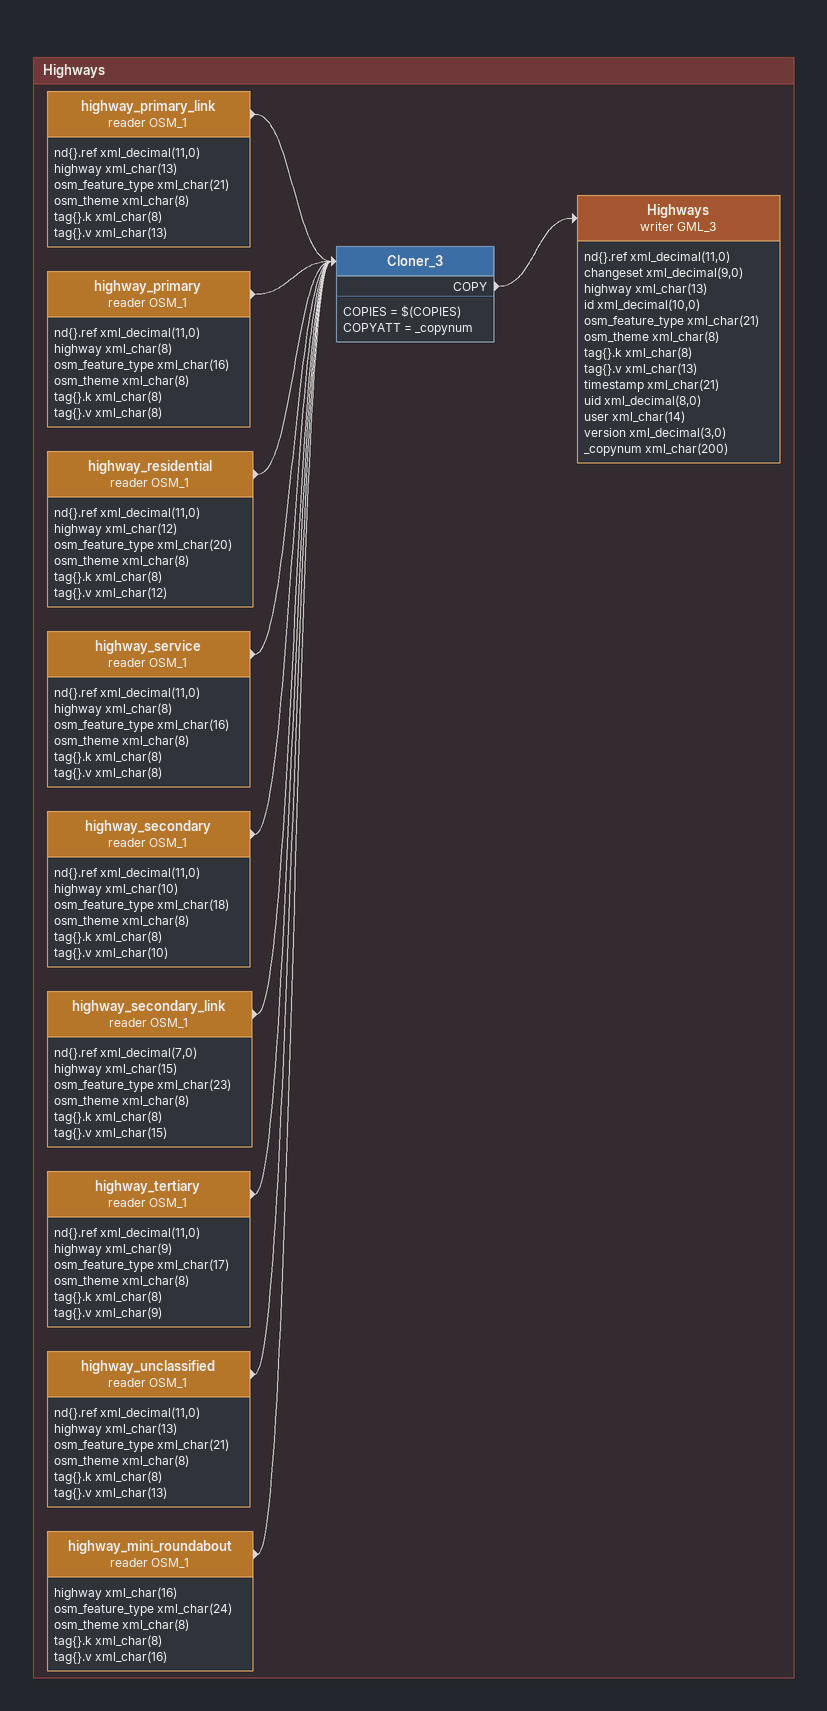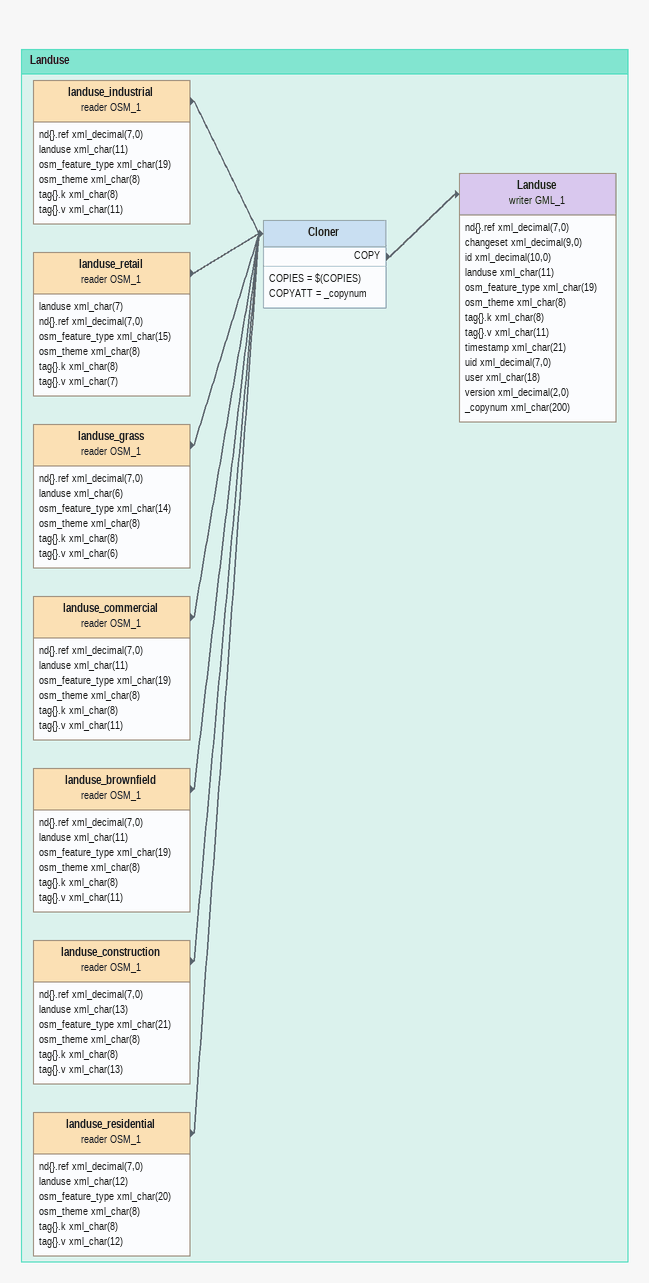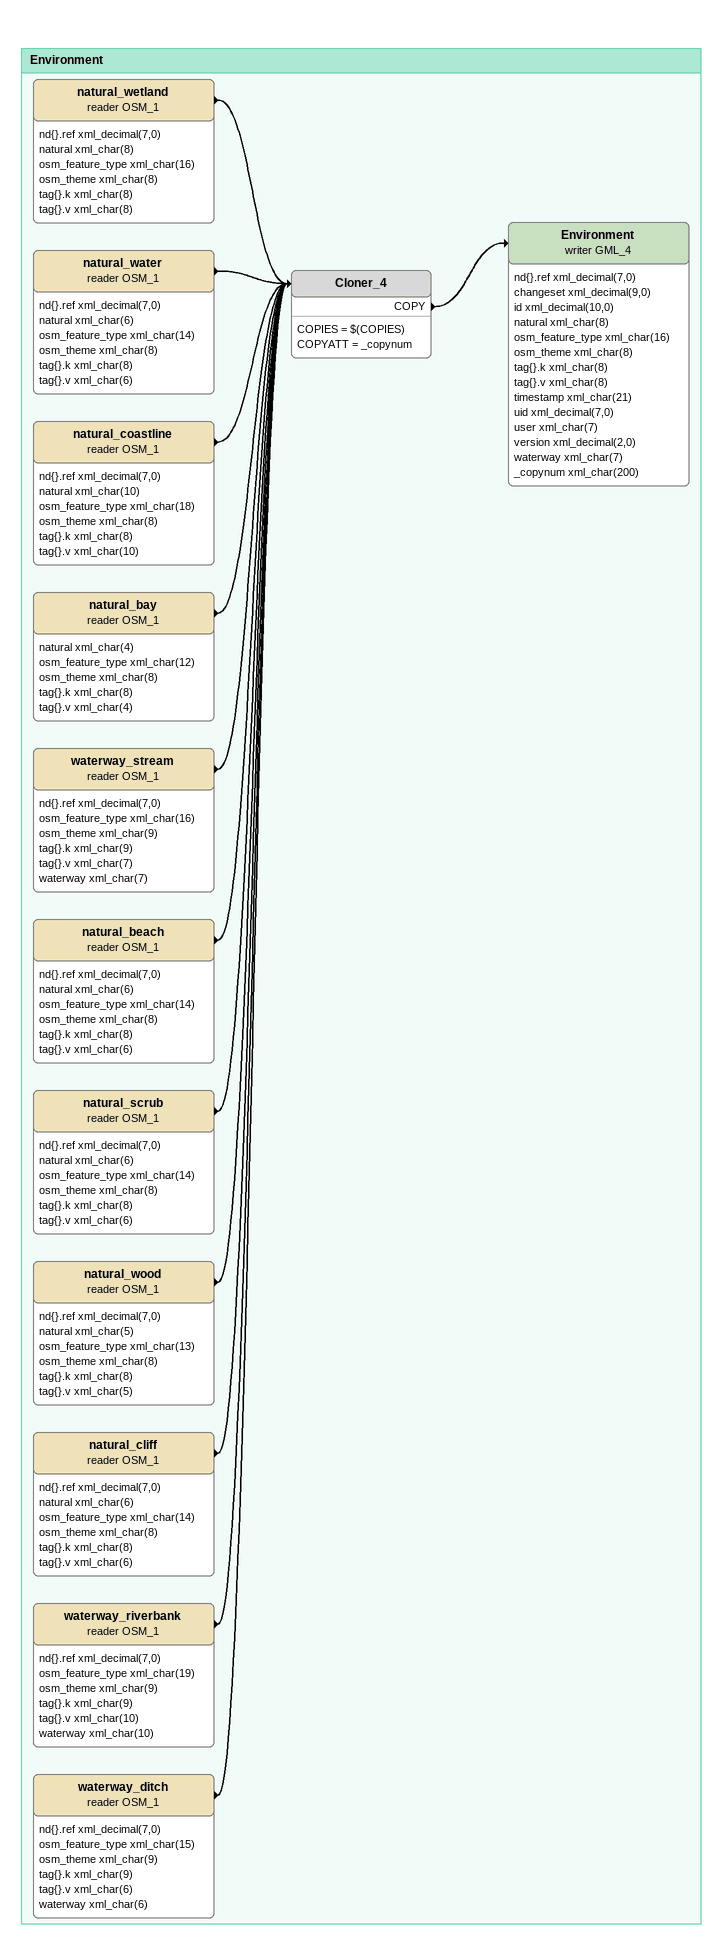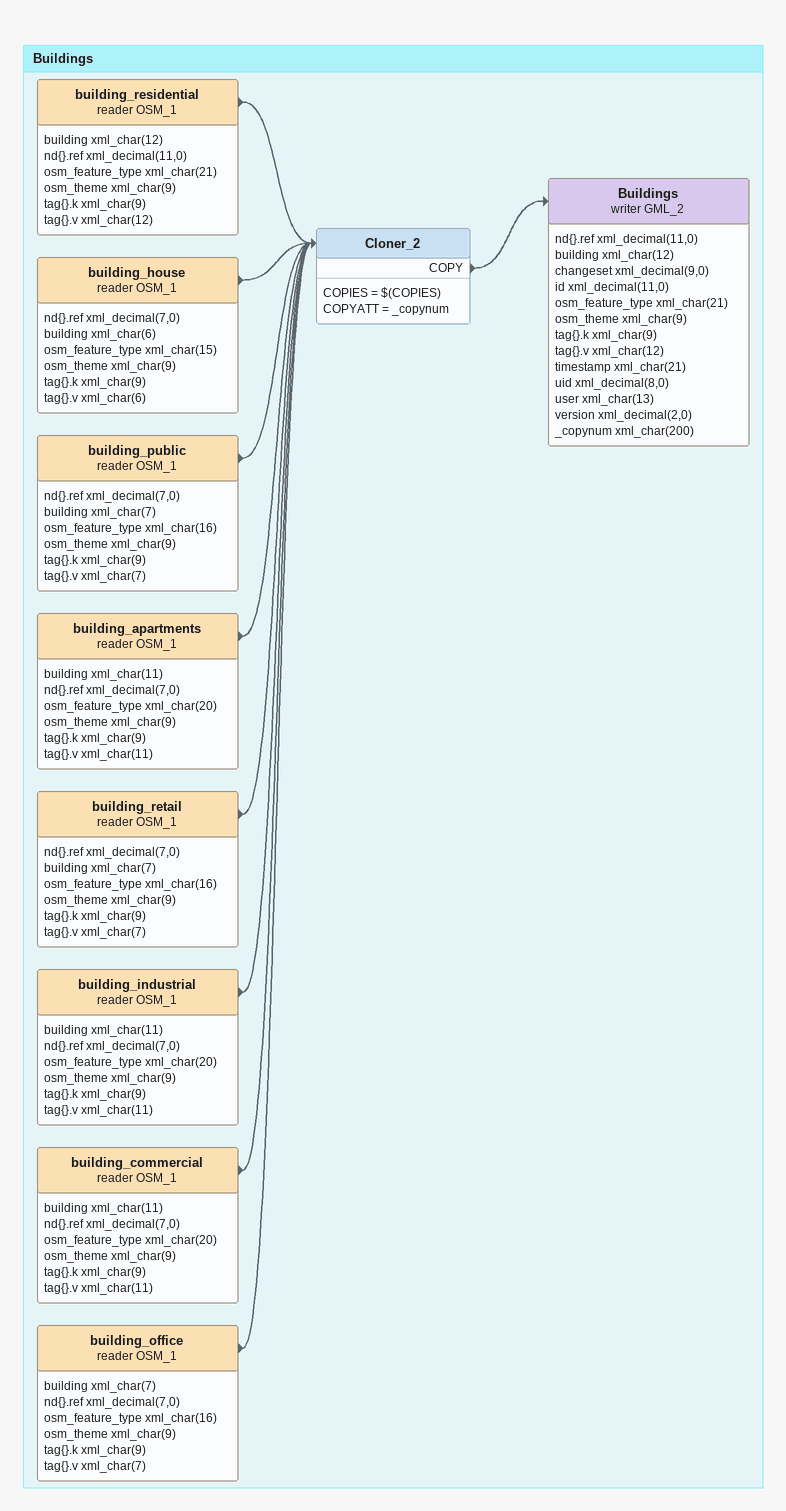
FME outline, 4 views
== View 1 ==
Bookmark: Highways
highway_primary_link (reader OSM_1)
    attributes: nd{}.ref xml_decimal(11,0), highway xml_char(13), osm_feature_type xml_char(21), osm_theme xml_char(8), tag{}.k xml_char(8), tag{}.v xml_char(13)
    -> Cloner_3
highway_secondary_link (reader OSM_1)
    attributes: nd{}.ref xml_decimal(7,0), highway xml_char(15), osm_feature_type xml_char(23), osm_theme xml_char(8), tag{}.k xml_char(8), tag{}.v xml_char(15)
    -> Cloner_3
highway_unclassified (reader OSM_1)
    attributes: nd{}.ref xml_decimal(11,0), highway xml_char(13), osm_feature_type xml_char(21), osm_theme xml_char(8), tag{}.k xml_char(8), tag{}.v xml_char(13)
    -> Cloner_3
highway_mini_roundabout (reader OSM_1)
    attributes: highway xml_char(16), osm_feature_type xml_char(24), osm_theme xml_char(8), tag{}.k xml_char(8), tag{}.v xml_char(16)
    -> Cloner_3
highway_primary (reader OSM_1)
    attributes: nd{}.ref xml_decimal(11,0), highway xml_char(8), osm_feature_type xml_char(16), osm_theme xml_char(8), tag{}.k xml_char(8), tag{}.v xml_char(8)
    -> Cloner_3
highway_residential (reader OSM_1)
    attributes: nd{}.ref xml_decimal(11,0), highway xml_char(12), osm_feature_type xml_char(20), osm_theme xml_char(8), tag{}.k xml_char(8), tag{}.v xml_char(12)
    -> Cloner_3
highway_service (reader OSM_1)
    attributes: nd{}.ref xml_decimal(11,0), highway xml_char(8), osm_feature_type xml_char(16), osm_theme xml_char(8), tag{}.k xml_char(8), tag{}.v xml_char(8)
    -> Cloner_3
highway_secondary (reader OSM_1)
    attributes: nd{}.ref xml_decimal(11,0), highway xml_char(10), osm_feature_type xml_char(18), osm_theme xml_char(8), tag{}.k xml_char(8), tag{}.v xml_char(10)
    -> Cloner_3
highway_tertiary (reader OSM_1)
    attributes: nd{}.ref xml_decimal(11,0), highway xml_char(9), osm_feature_type xml_char(17), osm_theme xml_char(8), tag{}.k xml_char(8), tag{}.v xml_char(9)
    -> Cloner_3
Cloner_3
    COPIES = $(COPIES)
    COPYATT = _copynum
    COPY -> Highways (writer GML_3)
Highways (writer GML_3)
    attributes: nd{}.ref xml_decimal(11,0), changeset xml_decimal(9,0), highway xml_char(13), id xml_decimal(10,0), osm_feature_type xml_char(21), osm_theme xml_char(8), tag{}.k xml_char(8), tag{}.v xml_char(13), timestamp xml_char(21), uid xml_decimal(8,0), user xml_char(14), version xml_decimal(3,0), _copynum xml_char(200)

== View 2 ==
Bookmark: Landuse
landuse_industrial (reader OSM_1)
    attributes: nd{}.ref xml_decimal(7,0), landuse xml_char(11), osm_feature_type xml_char(19), osm_theme xml_char(8), tag{}.k xml_char(8), tag{}.v xml_char(11)
    -> Cloner
landuse_commercial (reader OSM_1)
    attributes: nd{}.ref xml_decimal(7,0), landuse xml_char(11), osm_feature_type xml_char(19), osm_theme xml_char(8), tag{}.k xml_char(8), tag{}.v xml_char(11)
    -> Cloner
landuse_brownfield (reader OSM_1)
    attributes: nd{}.ref xml_decimal(7,0), landuse xml_char(11), osm_feature_type xml_char(19), osm_theme xml_char(8), tag{}.k xml_char(8), tag{}.v xml_char(11)
    -> Cloner
landuse_construction (reader OSM_1)
    attributes: nd{}.ref xml_decimal(7,0), landuse xml_char(13), osm_feature_type xml_char(21), osm_theme xml_char(8), tag{}.k xml_char(8), tag{}.v xml_char(13)
    -> Cloner
landuse_residential (reader OSM_1)
    attributes: nd{}.ref xml_decimal(7,0), landuse xml_char(12), osm_feature_type xml_char(20), osm_theme xml_char(8), tag{}.k xml_char(8), tag{}.v xml_char(12)
    -> Cloner
landuse_retail (reader OSM_1)
    attributes: landuse xml_char(7), nd{}.ref xml_decimal(7,0), osm_feature_type xml_char(15), osm_theme xml_char(8), tag{}.k xml_char(8), tag{}.v xml_char(7)
    -> Cloner
landuse_grass (reader OSM_1)
    attributes: nd{}.ref xml_decimal(7,0), landuse xml_char(6), osm_feature_type xml_char(14), osm_theme xml_char(8), tag{}.k xml_char(8), tag{}.v xml_char(6)
    -> Cloner
Cloner
    COPIES = $(COPIES)
    COPYATT = _copynum
    COPY -> Landuse (writer GML_1)
Landuse (writer GML_1)
    attributes: nd{}.ref xml_decimal(7,0), changeset xml_decimal(9,0), id xml_decimal(10,0), landuse xml_char(11), osm_feature_type xml_char(19), osm_theme xml_char(8), tag{}.k xml_char(8), tag{}.v xml_char(11), timestamp xml_char(21), uid xml_decimal(7,0), user xml_char(18), version xml_decimal(2,0), _copynum xml_char(200)

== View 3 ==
Bookmark: Environment
natural_wetland (reader OSM_1)
    attributes: nd{}.ref xml_decimal(7,0), natural xml_char(8), osm_feature_type xml_char(16), osm_theme xml_char(8), tag{}.k xml_char(8), tag{}.v xml_char(8)
    -> Cloner_4
natural_water (reader OSM_1)
    attributes: nd{}.ref xml_decimal(7,0), natural xml_char(6), osm_feature_type xml_char(14), osm_theme xml_char(8), tag{}.k xml_char(8), tag{}.v xml_char(6)
    -> Cloner_4
natural_coastline (reader OSM_1)
    attributes: nd{}.ref xml_decimal(7,0), natural xml_char(10), osm_feature_type xml_char(18), osm_theme xml_char(8), tag{}.k xml_char(8), tag{}.v xml_char(10)
    -> Cloner_4
natural_bay (reader OSM_1)
    attributes: natural xml_char(4), osm_feature_type xml_char(12), osm_theme xml_char(8), tag{}.k xml_char(8), tag{}.v xml_char(4)
    -> Cloner_4
waterway_stream (reader OSM_1)
    attributes: nd{}.ref xml_decimal(7,0), osm_feature_type xml_char(16), osm_theme xml_char(9), tag{}.k xml_char(9), tag{}.v xml_char(7), waterway xml_char(7)
    -> Cloner_4
natural_beach (reader OSM_1)
    attributes: nd{}.ref xml_decimal(7,0), natural xml_char(6), osm_feature_type xml_char(14), osm_theme xml_char(8), tag{}.k xml_char(8), tag{}.v xml_char(6)
    -> Cloner_4
natural_scrub (reader OSM_1)
    attributes: nd{}.ref xml_decimal(7,0), natural xml_char(6), osm_feature_type xml_char(14), osm_theme xml_char(8), tag{}.k xml_char(8), tag{}.v xml_char(6)
    -> Cloner_4
natural_wood (reader OSM_1)
    attributes: nd{}.ref xml_decimal(7,0), natural xml_char(5), osm_feature_type xml_char(13), osm_theme xml_char(8), tag{}.k xml_char(8), tag{}.v xml_char(5)
    -> Cloner_4
natural_cliff (reader OSM_1)
    attributes: nd{}.ref xml_decimal(7,0), natural xml_char(6), osm_feature_type xml_char(14), osm_theme xml_char(8), tag{}.k xml_char(8), tag{}.v xml_char(6)
    -> Cloner_4
waterway_riverbank (reader OSM_1)
    attributes: nd{}.ref xml_decimal(7,0), osm_feature_type xml_char(19), osm_theme xml_char(9), tag{}.k xml_char(9), tag{}.v xml_char(10), waterway xml_char(10)
    -> Cloner_4
waterway_ditch (reader OSM_1)
    attributes: nd{}.ref xml_decimal(7,0), osm_feature_type xml_char(15), osm_theme xml_char(9), tag{}.k xml_char(9), tag{}.v xml_char(6), waterway xml_char(6)
    -> Cloner_4
Cloner_4
    COPIES = $(COPIES)
    COPYATT = _copynum
    COPY -> Environment (writer GML_4)
Environment (writer GML_4)
    attributes: nd{}.ref xml_decimal(7,0), changeset xml_decimal(9,0), id xml_decimal(10,0), natural xml_char(8), osm_feature_type xml_char(16), osm_theme xml_char(8), tag{}.k xml_char(8), tag{}.v xml_char(8), timestamp xml_char(21), uid xml_decimal(7,0), user xml_char(7), version xml_decimal(2,0), waterway xml_char(7), _copynum xml_char(200)

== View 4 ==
Bookmark: Buildings
building_residential (reader OSM_1)
    attributes: building xml_char(12), nd{}.ref xml_decimal(11,0), osm_feature_type xml_char(21), osm_theme xml_char(9), tag{}.k xml_char(9), tag{}.v xml_char(12)
    -> Cloner_2
building_house (reader OSM_1)
    attributes: nd{}.ref xml_decimal(7,0), building xml_char(6), osm_feature_type xml_char(15), osm_theme xml_char(9), tag{}.k xml_char(9), tag{}.v xml_char(6)
    -> Cloner_2
building_public (reader OSM_1)
    attributes: nd{}.ref xml_decimal(7,0), building xml_char(7), osm_feature_type xml_char(16), osm_theme xml_char(9), tag{}.k xml_char(9), tag{}.v xml_char(7)
    -> Cloner_2
building_apartments (reader OSM_1)
    attributes: building xml_char(11), nd{}.ref xml_decimal(7,0), osm_feature_type xml_char(20), osm_theme xml_char(9), tag{}.k xml_char(9), tag{}.v xml_char(11)
    -> Cloner_2
building_retail (reader OSM_1)
    attributes: nd{}.ref xml_decimal(7,0), building xml_char(7), osm_feature_type xml_char(16), osm_theme xml_char(9), tag{}.k xml_char(9), tag{}.v xml_char(7)
    -> Cloner_2
building_industrial (reader OSM_1)
    attributes: building xml_char(11), nd{}.ref xml_decimal(7,0), osm_feature_type xml_char(20), osm_theme xml_char(9), tag{}.k xml_char(9), tag{}.v xml_char(11)
    -> Cloner_2
building_commercial (reader OSM_1)
    attributes: building xml_char(11), nd{}.ref xml_decimal(7,0), osm_feature_type xml_char(20), osm_theme xml_char(9), tag{}.k xml_char(9), tag{}.v xml_char(11)
    -> Cloner_2
building_office (reader OSM_1)
    attributes: building xml_char(7), nd{}.ref xml_decimal(7,0), osm_feature_type xml_char(16), osm_theme xml_char(9), tag{}.k xml_char(9), tag{}.v xml_char(7)
    -> Cloner_2
Cloner_2
    COPIES = $(COPIES)
    COPYATT = _copynum
    COPY -> Buildings (writer GML_2)
Buildings (writer GML_2)
    attributes: nd{}.ref xml_decimal(11,0), building xml_char(12), changeset xml_decimal(9,0), id xml_decimal(11,0), osm_feature_type xml_char(21), osm_theme xml_char(9), tag{}.k xml_char(9), tag{}.v xml_char(12), timestamp xml_char(21), uid xml_decimal(8,0), user xml_char(13), version xml_decimal(2,0), _copynum xml_char(200)
